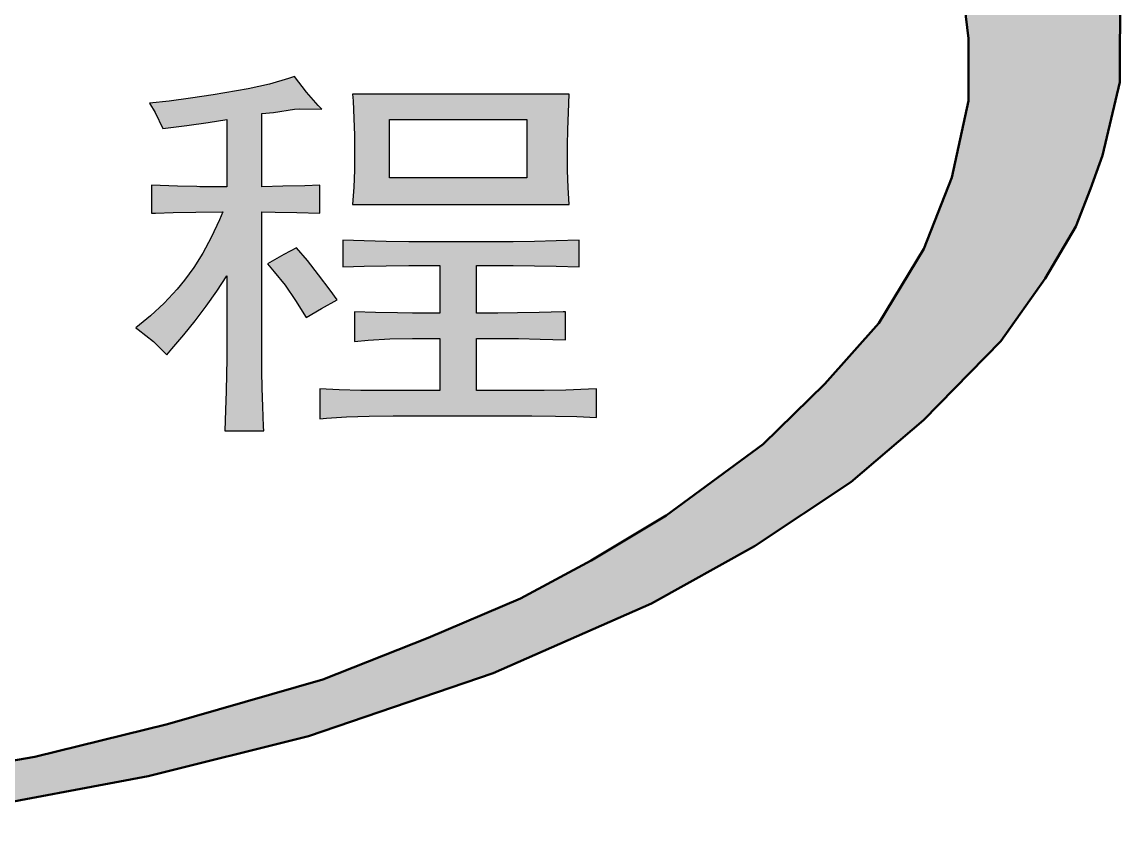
# Model space of a CAD drawing. Extents: x 0 to 420, y 0 to 297.
# Drawn here: x 321.65 to 326.83, y 36.4 to 40.28 of the extents above; entities that cross this region are included whole.
import ezdxf

# ---------------------------------------------------------------- set-up
doc = ezdxf.new("R2010")
doc.units = 0

msp = doc.modelspace()

# ---------------------------------------------------------------- linework, layer by layer
at = {"color": 152, "lineweight": 25, "ltscale": 0.002578}
msp.add_line((322.8216, 39.9837), (322.7209, 39.9612), dxfattribs=at)
at = {"color": 152, "lineweight": 25, "ltscale": 0.002337}
msp.add_line((322.9114, 40.0095), (322.8216, 39.9837), dxfattribs=at)
at = {"color": 152, "lineweight": 25, "ltscale": 0.000749989}
msp.add_line((322.9397, 40.0195), (322.9114, 40.0095), dxfattribs=at)
at = {"color": 152, "lineweight": 25, "ltscale": 0.002317}
msp.add_line((322.9955, 39.9454), (322.9397, 40.0195), dxfattribs=at)
at = {"color": 152, "lineweight": 25, "ltscale": 0.002715}
msp.add_line((322.5554, 39.9329), (322.4481, 39.9163), dxfattribs=at)
at = {"color": 152, "lineweight": 25, "ltscale": 0.001412}
msp.add_line((322.6111, 39.9421), (322.5554, 39.9329), dxfattribs=at)
at = {"color": 152, "lineweight": 25, "ltscale": 0.002787}
for p, q in [((322.7209, 39.9612), (322.6111, 39.9421)), ((323.3632, 38.5378), (323.2517, 38.5386)), ((324.0578, 38.4188), (324.1693, 38.4172))]:
    msp.add_line(p, q, dxfattribs=at)
at = {"color": 152, "lineweight": 25, "ltscale": 0.002093}
msp.add_line((323.0504, 39.8822), (322.9955, 39.9454), dxfattribs=at)
at = {"color": 152, "lineweight": 25, "ltscale": 0.025539}
for p, q in [((324.235, 39.9354), (323.2134, 39.9354)), ((323.2134, 39.4155), (324.235, 39.4155))]:
    msp.add_line(p, q, dxfattribs=at)
at = {"color": 152, "lineweight": 25, "ltscale": 0.000770717}
msp.add_line((323.2134, 39.9354), (323.2151, 39.9047), dxfattribs=at)
at = {"color": 152, "lineweight": 25, "ltscale": 0.002145}
msp.add_line((324.2309, 39.8498), (324.235, 39.9354), dxfattribs=at)
at = {"color": 152, "lineweight": 25, "ltscale": 0.002322}
msp.add_line((322.3482, 39.903), (322.2559, 39.893), dxfattribs=at)
at = {"color": 152, "lineweight": 25, "ltscale": 0.001287}
msp.add_line((322.2559, 39.893), (322.2825, 39.8489), dxfattribs=at)
at = {"color": 152, "lineweight": 25, "ltscale": 0.002518}
msp.add_line((322.4481, 39.9163), (322.3482, 39.903), dxfattribs=at)
at = {"color": 152, "lineweight": 25, "ltscale": 0.000617435}
msp.add_line((323.0678, 39.8647), (323.0504, 39.8822), dxfattribs=at)
at = {"color": 152, "lineweight": 25, "ltscale": 0.002103}
msp.add_line((323.2151, 39.9047), (323.2193, 39.8206), dxfattribs=at)
at = {"color": 152, "lineweight": 25, "ltscale": 0.002084}
msp.add_line((322.2825, 39.8489), (322.3191, 39.774), dxfattribs=at)
at = {"color": 152, "lineweight": 25, "ltscale": 0.00138}
msp.add_line((322.785, 39.8439), (322.8399, 39.8498), dxfattribs=at)
at = {"color": 152, "lineweight": 25, "ltscale": 0.00861}
msp.add_line((322.785, 39.4995), (322.785, 39.8439), dxfattribs=at)
at = {"color": 152, "lineweight": 25, "ltscale": 0.002523}
msp.add_line((322.8399, 39.8498), (322.9397, 39.8647), dxfattribs=at)
at = {"color": 152, "lineweight": 25, "ltscale": 0.000627203}
msp.add_line((322.9397, 39.8647), (322.9647, 39.8672), dxfattribs=at)
at = {"color": 152, "lineweight": 25, "ltscale": 0.002579}
for p, q in [((322.9647, 39.8672), (323.0678, 39.8647)), ((323.3707, 39.2408), (323.2675, 39.2433)), ((324.1735, 39.2433), (324.0703, 39.2408)), ((323.2675, 39.1243), (323.3707, 39.1268)), ((324.0703, 39.1268), (324.1735, 39.1243))]:
    msp.add_line(p, q, dxfattribs=at)
at = {"color": 152, "lineweight": 25, "ltscale": 0.001956}
msp.add_line((323.2193, 39.8206), (323.2217, 39.7424), dxfattribs=at)
at = {"color": 152, "lineweight": 25, "ltscale": 0.002019}
msp.add_line((324.2275, 39.7691), (324.2309, 39.8498), dxfattribs=at)
at = {"color": 152, "lineweight": 25, "ltscale": 0.002827}
msp.add_line((322.3191, 39.774), (322.4314, 39.7874), dxfattribs=at)
at = {"color": 152, "lineweight": 25, "ltscale": 0.002562}
for p, q in [((322.4314, 39.7874), (322.5329, 39.8015)), ((323.2867, 38.7757), (323.389, 38.7816))]:
    msp.add_line(p, q, dxfattribs=at)
at = {"color": 152, "lineweight": 25, "ltscale": 0.002212}
msp.add_line((322.5329, 39.8015), (322.6203, 39.8156), dxfattribs=at)
at = {"color": 152, "lineweight": 25, "ltscale": 0.007903}
msp.add_line((322.6203, 39.8156), (322.6203, 39.4995), dxfattribs=at)
at = {"color": 152, "lineweight": 25, "ltscale": 0.006843}
for p, q in [((323.3865, 39.5419), (323.3865, 39.8156)), ((324.0345, 39.8156), (324.0345, 39.5419))]:
    msp.add_line(p, q, dxfattribs=at)
at = {"color": 152, "lineweight": 25, "ltscale": 0.016202}
for p, q in [((323.3865, 39.8156), (324.0345, 39.8156)), ((324.0345, 39.5419), (323.3865, 39.5419))]:
    msp.add_line(p, q, dxfattribs=at)
at = {"color": 152, "lineweight": 25, "ltscale": 0.001893}
msp.add_line((324.2259, 39.6934), (324.2275, 39.7691), dxfattribs=at)
at = {"color": 152, "lineweight": 25, "ltscale": 0.001851}
msp.add_line((323.2217, 39.7424), (323.2226, 39.6684), dxfattribs=at)
at = {"color": 152, "lineweight": 25, "ltscale": 0.000332737}
msp.add_line((323.2226, 39.6684), (323.2226, 39.6551), dxfattribs=at)
at = {"color": 152, "lineweight": 25, "ltscale": 0.000977516}
msp.add_line((324.2259, 39.6543), (324.2259, 39.6934), dxfattribs=at)
at = {"color": 152, "lineweight": 25, "ltscale": 0.001934}
msp.add_line((323.2226, 39.6551), (323.2217, 39.5777), dxfattribs=at)
at = {"color": 152, "lineweight": 25, "ltscale": 0.001976}
for p, q in [((324.2267, 39.5752), (324.2259, 39.6543)), ((322.7875, 38.5495), (322.7858, 38.6285))]:
    msp.add_line(p, q, dxfattribs=at)
at = {"color": 152, "lineweight": 25, "ltscale": 0.001998}
for p, q in [((323.2217, 39.5777), (323.2184, 39.4979)), ((324.23, 39.4954), (324.2267, 39.5752))]:
    msp.add_line(p, q, dxfattribs=at)
at = {"color": 152, "lineweight": 25, "ltscale": 0.003328}
for p, q in [((322.265, 39.507), (322.265, 39.3739)), ((323.0587, 39.3739), (323.0587, 39.507)), ((324.2167, 38.7766), (324.2167, 38.9097))]:
    msp.add_line(p, q, dxfattribs=at)
at = {"color": 152, "lineweight": 25, "ltscale": 0.00308}
msp.add_line((322.3882, 39.502), (322.265, 39.507), dxfattribs=at)
at = {"color": 152, "lineweight": 25, "ltscale": 0.00177}
msp.add_line((323.0587, 39.507), (322.988, 39.5037), dxfattribs=at)
at = {"color": 152, "lineweight": 25, "ltscale": 0.002247}
msp.add_line((322.478, 39.5003), (322.3882, 39.502), dxfattribs=at)
at = {"color": 152, "lineweight": 25, "ltscale": 0.000374418}
msp.add_line((322.493, 39.4995), (322.478, 39.5003), dxfattribs=at)
at = {"color": 152, "lineweight": 25, "ltscale": 0.003182}
msp.add_line((322.6203, 39.4995), (322.493, 39.4995), dxfattribs=at)
at = {"color": 152, "lineweight": 25, "ltscale": 0.002475}
msp.add_line((322.884, 39.5012), (322.785, 39.4995), dxfattribs=at)
at = {"color": 152, "lineweight": 25, "ltscale": 0.0026}
for p, q in [((322.988, 39.5037), (322.884, 39.5012)), ((323.4256, 38.9039), (323.3216, 38.9055))]:
    msp.add_line(p, q, dxfattribs=at)
at = {"color": 152, "lineweight": 25, "ltscale": 0.002063}
msp.add_line((323.2184, 39.4979), (323.2134, 39.4155), dxfattribs=at)
at = {"color": 152, "lineweight": 25, "ltscale": 0.002}
msp.add_line((324.235, 39.4155), (324.23, 39.4954), dxfattribs=at)
at = {"color": 152, "lineweight": 25, "ltscale": 0.00045824}
msp.add_line((322.265, 39.3739), (322.2834, 39.3747), dxfattribs=at)
at = {"color": 152, "lineweight": 25, "ltscale": 0.002102}
msp.add_line((322.2834, 39.3747), (322.3674, 39.3781), dxfattribs=at)
at = {"color": 152, "lineweight": 25, "ltscale": 0.002662}
msp.add_line((322.3674, 39.3781), (322.4738, 39.3797), dxfattribs=at)
at = {"color": 152, "lineweight": 25, "ltscale": 0.003203}
for p, q in [((322.4738, 39.3797), (322.602, 39.3806)), ((323.6244, 38.903), (323.4963, 38.903)), ((323.4963, 38.7841), (323.6244, 38.7841))]:
    msp.add_line(p, q, dxfattribs=at)
at = {"color": 152, "lineweight": 25, "ltscale": 0.001043}
msp.add_line((322.602, 39.3806), (322.5853, 39.3423), dxfattribs=at)
at = {"color": 152, "lineweight": 25, "ltscale": 0.00158}
msp.add_line((322.785, 39.3806), (322.8482, 39.3797), dxfattribs=at)
at = {"color": 152, "lineweight": 25, "ltscale": 0.015453}
msp.add_line((322.785, 38.7624), (322.785, 39.3806), dxfattribs=at)
at = {"color": 152, "lineweight": 25, "ltscale": 0.002558}
for p, q in [((322.8482, 39.3797), (322.9505, 39.3781)), ((324.2184, 38.5403), (324.1161, 38.5386))]:
    msp.add_line(p, q, dxfattribs=at)
at = {"color": 152, "lineweight": 25, "ltscale": 0.002706}
msp.add_line((322.9505, 39.3781), (323.0587, 39.3739), dxfattribs=at)
at = {"color": 152, "lineweight": 25, "ltscale": 0.00227}
msp.add_line((322.5853, 39.3423), (322.5471, 39.2599), dxfattribs=at)
at = {"color": 152, "lineweight": 25, "ltscale": 0.002113}
msp.add_line((322.5471, 39.2599), (322.5063, 39.1859), dxfattribs=at)
at = {"color": 152, "lineweight": 25, "ltscale": 0.003161}
for p, q in [((323.1677, 39.2474), (323.1677, 39.121)), ((324.2808, 39.121), (324.2808, 39.2474))]:
    msp.add_line(p, q, dxfattribs=at)
at = {"color": 152, "lineweight": 25, "ltscale": 0.002499}
msp.add_line((323.2675, 39.2433), (323.1677, 39.2474), dxfattribs=at)
at = {"color": 152, "lineweight": 25, "ltscale": 0.002685}
for p, q in [((324.2808, 39.2474), (324.1735, 39.2433)), ((324.1735, 39.1243), (324.2808, 39.121))]:
    msp.add_line(p, q, dxfattribs=at)
at = {"color": 152, "lineweight": 25, "ltscale": 0.001693}
msp.add_line((322.9489, 39.2117), (322.889, 39.1801), dxfattribs=at)
at = {"color": 152, "lineweight": 25, "ltscale": 0.001992}
msp.add_line((323.0005, 39.1509), (322.9489, 39.2117), dxfattribs=at)
at = {"color": 152, "lineweight": 25, "ltscale": 0.002683}
for p, q in [((323.478, 39.24), (323.3707, 39.2408)), ((323.3707, 39.1268), (323.478, 39.1276)), ((323.389, 38.7816), (323.4963, 38.7841))]:
    msp.add_line(p, q, dxfattribs=at)
at = {"color": 152, "lineweight": 25, "ltscale": 0.012312}
msp.add_line((323.9705, 39.24), (323.478, 39.24), dxfattribs=at)
at = {"color": 152, "lineweight": 25, "ltscale": 0.002496}
for p, q in [((324.0703, 39.2408), (323.9705, 39.24)), ((323.9705, 39.1276), (324.0703, 39.1268)), ((323.8973, 38.903), (323.7975, 38.903)), ((324.1161, 38.5386), (324.0162, 38.5378))]:
    msp.add_line(p, q, dxfattribs=at)
at = {"color": 152, "lineweight": 25, "ltscale": 0.002008}
msp.add_line((322.5063, 39.1859), (322.4639, 39.1177), dxfattribs=at)
at = {"color": 152, "lineweight": 25, "ltscale": 0.002219}
msp.add_line((322.889, 39.1801), (322.8124, 39.1351), dxfattribs=at)
at = {"color": 152, "lineweight": 25, "ltscale": 0.002118}
msp.add_line((323.0529, 39.0844), (323.0005, 39.1509), dxfattribs=at)
at = {"color": 152, "lineweight": 25, "ltscale": 0.00186}
msp.add_line((322.4639, 39.1177), (322.4198, 39.0578), dxfattribs=at)
at = {"color": 152, "lineweight": 25, "ltscale": 0.001209}
msp.add_line((322.8124, 39.1351), (322.8441, 39.0985), dxfattribs=at)
at = {"color": 152, "lineweight": 25, "ltscale": 0.002043}
msp.add_line((322.8441, 39.0985), (322.8948, 39.0345), dxfattribs=at)
at = {"color": 152, "lineweight": 25, "ltscale": 0.002498}
msp.add_line((323.1677, 39.121), (323.2675, 39.1243), dxfattribs=at)
at = {"color": 152, "lineweight": 25, "ltscale": 0.00366}
msp.add_line((323.478, 39.1276), (323.6244, 39.1276), dxfattribs=at)
at = {"color": 152, "lineweight": 25, "ltscale": 0.005616}
for p, q in [((323.6244, 39.1276), (323.6244, 38.903)), ((323.7975, 38.903), (323.7975, 39.1276))]:
    msp.add_line(p, q, dxfattribs=at)
at = {"color": 152, "lineweight": 25, "ltscale": 0.004326}
msp.add_line((323.7975, 39.1276), (323.9705, 39.1276), dxfattribs=at)
at = {"color": 152, "lineweight": 25, "ltscale": 0.001344}
msp.add_line((322.4198, 39.0578), (322.3857, 39.0162), dxfattribs=at)
at = {"color": 152, "lineweight": 25, "ltscale": 0.002146}
msp.add_line((322.5728, 39.007), (322.6203, 39.0786), dxfattribs=at)
at = {"color": 152, "lineweight": 25, "ltscale": 0.00807}
msp.add_line((322.6203, 39.0786), (322.6203, 38.7558), dxfattribs=at)
at = {"color": 152, "lineweight": 25, "ltscale": 0.002259}
msp.add_line((323.1069, 39.012), (323.0529, 39.0844), dxfattribs=at)
at = {"color": 152, "lineweight": 25, "ltscale": 0.002237}
msp.add_line((322.3857, 39.0162), (322.325, 38.9504), dxfattribs=at)
at = {"color": 152, "lineweight": 25, "ltscale": 0.002164}
for p, q in [((322.5229, 38.9363), (322.5728, 39.007)), ((322.79, 38.4629), (322.7875, 38.5495))]:
    msp.add_line(p, q, dxfattribs=at)
at = {"color": 152, "lineweight": 25, "ltscale": 0.002181}
msp.add_line((322.8948, 39.0345), (322.9447, 38.9629), dxfattribs=at)
at = {"color": 152, "lineweight": 25, "ltscale": 0.001415}
msp.add_line((323.1402, 38.9663), (323.1069, 39.012), dxfattribs=at)
at = {"color": 152, "lineweight": 25, "ltscale": 0.002207}
msp.add_line((322.325, 38.9504), (322.2609, 38.8897), dxfattribs=at)
at = {"color": 152, "lineweight": 25, "ltscale": 0.002167}
msp.add_line((322.4705, 38.8673), (322.5229, 38.9363), dxfattribs=at)
at = {"color": 152, "lineweight": 25, "ltscale": 0.002372}
msp.add_line((322.9447, 38.9629), (322.9946, 38.8822), dxfattribs=at)
at = {"color": 152, "lineweight": 25, "ltscale": 0.002095}
msp.add_line((323.067, 38.9255), (323.1402, 38.9663), dxfattribs=at)
at = {"color": 152, "lineweight": 25, "ltscale": 0.002232}
msp.add_line((322.2609, 38.8897), (322.1918, 38.8331), dxfattribs=at)
at = {"color": 152, "lineweight": 25, "ltscale": 0.002108}
msp.add_line((322.9946, 38.8822), (323.067, 38.9255), dxfattribs=at)
at = {"color": 152, "lineweight": 25, "ltscale": 0.003494}
msp.add_line((323.2226, 38.9097), (323.2226, 38.7699), dxfattribs=at)
at = {"color": 152, "lineweight": 25, "ltscale": 0.002477}
msp.add_line((323.3216, 38.9055), (323.2226, 38.9097), dxfattribs=at)
at = {"color": 152, "lineweight": 25, "ltscale": 0.001768}
for p, q in [((323.4963, 38.903), (323.4256, 38.9039)), ((323.9247, 38.7841), (323.9954, 38.7832)), ((322.7858, 38.6285), (322.785, 38.6992))]:
    msp.add_line(p, q, dxfattribs=at)
at = {"color": 152, "lineweight": 25, "ltscale": 0.00235}
msp.add_line((323.9913, 38.9039), (323.8973, 38.903), dxfattribs=at)
at = {"color": 152, "lineweight": 25, "ltscale": 0.002559}
msp.add_line((324.0936, 38.9064), (323.9913, 38.9039), dxfattribs=at)
at = {"color": 152, "lineweight": 25, "ltscale": 0.00283}
msp.add_line((324.2068, 38.9097), (324.0936, 38.9064), dxfattribs=at)
at = {"color": 152, "lineweight": 25, "ltscale": 0.000249481}
msp.add_line((324.2167, 38.9097), (324.2068, 38.9097), dxfattribs=at)
at = {"color": 152, "lineweight": 25, "ltscale": 0.000311852}
msp.add_line((322.1918, 38.8331), (322.2018, 38.8257), dxfattribs=at)
at = {"color": 152, "lineweight": 25, "ltscale": 0.002147}
msp.add_line((322.4173, 38.7999), (322.4705, 38.8673), dxfattribs=at)
at = {"color": 152, "lineweight": 25, "ltscale": 0.002297}
msp.add_line((322.2018, 38.8257), (322.2742, 38.7691), dxfattribs=at)
at = {"color": 152, "lineweight": 25, "ltscale": 0.002155}
msp.add_line((322.3615, 38.7341), (322.4173, 38.7999), dxfattribs=at)
at = {"color": 152, "lineweight": 25, "ltscale": 0.006156}
for p, q in [((323.6244, 38.7841), (323.6244, 38.5378)), ((323.7975, 38.5378), (323.7975, 38.7841))]:
    msp.add_line(p, q, dxfattribs=at)
at = {"color": 152, "lineweight": 25, "ltscale": 0.003181}
msp.add_line((323.7975, 38.7841), (323.9247, 38.7841), dxfattribs=at)
at = {"color": 152, "lineweight": 25, "ltscale": 0.002538}
for p, q in [((323.9954, 38.7832), (324.0969, 38.7807)), ((323.2517, 38.5386), (323.1502, 38.5411)), ((324.1693, 38.4172), (324.2708, 38.4147))]:
    msp.add_line(p, q, dxfattribs=at)
at = {"color": 152, "lineweight": 25, "ltscale": 0.002997}
msp.add_line((324.0969, 38.7807), (324.2167, 38.7766), dxfattribs=at)
at = {"color": 152, "lineweight": 25, "ltscale": 0.002221}
msp.add_line((322.2742, 38.7691), (322.3374, 38.7067), dxfattribs=at)
at = {"color": 152, "lineweight": 25, "ltscale": 0.000913435}
msp.add_line((322.3374, 38.7067), (322.3615, 38.7341), dxfattribs=at)
at = {"color": 152, "lineweight": 25, "ltscale": 0.000166416}
msp.add_line((322.6203, 38.7558), (322.6203, 38.7491), dxfattribs=at)
at = {"color": 152, "lineweight": 25, "ltscale": 0.001581}
for p, q in [((322.6203, 38.7491), (322.6203, 38.6859)), ((322.785, 38.6992), (322.785, 38.7624))]:
    msp.add_line(p, q, dxfattribs=at)
at = {"color": 152, "lineweight": 25, "ltscale": 0.001608}
msp.add_line((323.2226, 38.7699), (323.2867, 38.7757), dxfattribs=at)
at = {"color": 152, "lineweight": 25, "ltscale": 0.001789}
msp.add_line((322.6203, 38.6859), (322.6186, 38.6144), dxfattribs=at)
at = {"color": 152, "lineweight": 25, "ltscale": 0.001997}
msp.add_line((322.6186, 38.6144), (322.6169, 38.5345), dxfattribs=at)
at = {"color": 152, "lineweight": 25, "ltscale": 0.002226}
msp.add_line((322.6169, 38.5345), (322.6144, 38.4455), dxfattribs=at)
at = {"color": 152, "lineweight": 25, "ltscale": 0.003515}
msp.add_line((323.0587, 38.5453), (323.0587, 38.4047), dxfattribs=at)
at = {"color": 152, "lineweight": 25, "ltscale": 0.00229}
msp.add_line((323.1502, 38.5411), (323.0587, 38.5453), dxfattribs=at)
at = {"color": 152, "lineweight": 25, "ltscale": 0.00104}
for p, q in [((323.4048, 38.5378), (323.3632, 38.5378)), ((324.0162, 38.4188), (324.0578, 38.4188))]:
    msp.add_line(p, q, dxfattribs=at)
at = {"color": 152, "lineweight": 25, "ltscale": 0.00549}
msp.add_line((323.6244, 38.5378), (323.4048, 38.5378), dxfattribs=at)
at = {"color": 152, "lineweight": 25, "ltscale": 0.00547}
msp.add_line((324.0162, 38.5378), (323.7975, 38.5378), dxfattribs=at)
at = {"color": 152, "lineweight": 25, "ltscale": 0.002664}
msp.add_line((324.3249, 38.5436), (324.2184, 38.5403), dxfattribs=at)
at = {"color": 152, "lineweight": 25, "ltscale": 0.000957629}
msp.add_line((324.3632, 38.5453), (324.3249, 38.5436), dxfattribs=at)
at = {"color": 152, "lineweight": 25, "ltscale": 0.003349}
msp.add_line((324.3632, 38.4114), (324.3632, 38.5453), dxfattribs=at)
at = {"color": 152, "lineweight": 25, "ltscale": 0.002435}
msp.add_line((322.6144, 38.4455), (322.6111, 38.3481), dxfattribs=at)
at = {"color": 152, "lineweight": 25, "ltscale": 0.002352}
msp.add_line((322.7933, 38.3689), (322.79, 38.4629), dxfattribs=at)
at = {"color": 152, "lineweight": 25, "ltscale": 0.00285}
msp.add_line((323.2908, 38.4172), (323.4048, 38.4188), dxfattribs=at)
at = {"color": 152, "lineweight": 25, "ltscale": 0.015286}
msp.add_line((323.4048, 38.4188), (324.0162, 38.4188), dxfattribs=at)
at = {"color": 152, "lineweight": 25, "ltscale": 0.000520382}
msp.add_line((322.7942, 38.3481), (322.7933, 38.3689), dxfattribs=at)
at = {"color": 152, "lineweight": 25, "ltscale": 0.000792862}
msp.add_line((323.0587, 38.4047), (323.0903, 38.4072), dxfattribs=at)
at = {"color": 152, "lineweight": 25, "ltscale": 0.002377}
msp.add_line((323.0903, 38.4072), (323.1852, 38.4139), dxfattribs=at)
at = {"color": 152, "lineweight": 25, "ltscale": 0.002643}
msp.add_line((323.1852, 38.4139), (323.2908, 38.4172), dxfattribs=at)
at = {"color": 152, "lineweight": 25, "ltscale": 0.00231}
msp.add_line((324.2708, 38.4147), (324.3632, 38.4114), dxfattribs=at)
at = {"color": 152, "lineweight": 25, "ltscale": 0.004576}
msp.add_line((322.6111, 38.3481), (322.7942, 38.3481), dxfattribs=at)
at = {"color": 152, "lineweight": 50}
for points in [[(316.5612, 36.6205), (317.3078, 36.5042), (318.3611, 36.416), (318.6765, 36.4034), (319.6352, 36.4034), (320.6974, 36.4669), (321.3785, 36.5551), (322.2489, 36.7189), (323.0058, 36.9079), (323.8762, 37.204), (324.623, 37.5327), (325.1086, 37.8036), (325.5628, 38.1059), (325.9044, 38.3988), (326.2703, 38.7705), (326.4784, 39.0665), (326.6235, 39.3122), (326.6929, 39.4886), (326.7496, 39.6461), (326.8316, 39.9926), (326.8318, 40.4486)], [(326.0977, 40.3543), (326.118, 40.1986), (326.118, 39.904), (326.0383, 39.5433), (325.9062, 39.2069), (325.695, 38.8558), (325.4405, 38.569), (325.1491, 38.2845), (324.691, 37.9479), (324.3381, 37.7364), (324.0041, 37.5568), (323.5699, 37.3718), (323.0722, 37.1743), (322.3403, 36.9645), (321.7155, 36.8106), (321.0524, 36.6959), (320.5311, 36.6451), (319.9614, 36.5946), (319.5893, 36.5742), (318.6998, 36.5678), (317.6832, 36.644), (316.8427, 36.7649), (316.0977, 36.9175)]]:
    msp.add_lwpolyline(points, dxfattribs=at)
at = {"color": 152, "lineweight": 5}
for points in [[(326.0977, 40.3543), (326.118, 40.1986), (326.1758, 41.8175), (326.2703, 38.7705)], [(326.1758, 41.8175), (326.2703, 38.7705), (326.3335, 41.6285), (326.4784, 39.0665)], [(326.3335, 41.6285), (326.4784, 39.0665), (326.5794, 41.2631), (326.6235, 39.3122)], [(326.5794, 41.2631), (326.6235, 39.3122), (326.7813, 40.751), (326.6929, 39.4886)], [(326.7813, 40.751), (326.6929, 39.4886), (326.7496, 39.6461)], [(326.7813, 40.751), (326.7496, 39.6461), (326.8318, 40.4486), (326.8316, 39.9926)], [(326.2703, 38.7705), (326.118, 40.1986), (326.0383, 39.5433), (326.118, 39.904)], [(322.7209, 39.9612), (322.785, 39.8439), (322.8216, 39.9837), (322.8399, 39.8498)], [(322.8216, 39.9837), (322.8399, 39.8498), (322.9114, 40.0095), (322.9397, 39.8647)], [(322.9114, 40.0095), (322.9397, 39.8647), (322.9397, 40.0195)], [(322.9647, 39.8672), (322.9955, 39.9454), (322.9397, 39.8647), (322.9397, 40.0195)], [(322.4481, 39.9163), (322.5329, 39.8015), (322.5554, 39.9329), (322.6203, 39.8156)], [(322.5554, 39.9329), (322.6203, 39.8156), (322.6111, 39.9421)], [(322.7209, 39.9612), (322.6111, 39.9421), (322.7942, 38.3481), (322.6203, 39.8156)], [(322.7858, 38.6285), (322.785, 38.6992), (322.7209, 39.9612), (322.785, 39.8439)], [(322.7209, 39.9612), (322.7942, 38.3481), (322.79, 38.4629), (322.7933, 38.3689)], [(322.7209, 39.9612), (322.79, 38.4629), (322.7858, 38.6285), (322.7875, 38.5495)], [(322.9647, 39.8672), (323.0678, 39.8647), (322.9955, 39.9454), (323.0504, 39.8822)], [(323.2134, 39.9354), (323.2151, 39.9047), (324.235, 39.9354), (323.2193, 39.8206)], [(324.235, 39.9354), (323.2193, 39.8206), (323.3865, 39.8156), (323.2217, 39.7424)], [(324.0345, 39.8156), (324.235, 39.9354), (323.3865, 39.8156)], [(324.0345, 39.8156), (324.2275, 39.7691), (324.235, 39.9354), (324.2309, 39.8498)], [(322.2825, 39.8489), (322.3482, 39.903), (322.2559, 39.893)], [(322.2825, 39.8489), (322.3191, 39.774), (322.3482, 39.903), (322.4314, 39.7874)], [(322.3482, 39.903), (322.4314, 39.7874), (322.4481, 39.9163), (322.5329, 39.8015)], [(322.785, 38.6992), (322.785, 38.7624), (322.785, 39.8439), (322.785, 39.3806)], [(322.785, 39.8439), (322.785, 39.3806), (322.785, 39.4995), (322.8482, 39.3797)], [(322.7942, 38.3481), (322.6203, 39.8156), (322.6203, 39.0786), (322.6203, 39.4995)], [(323.3865, 39.8156), (323.2217, 39.7424), (323.2226, 39.6684)], [(323.3865, 39.5419), (323.3865, 39.8156), (323.2226, 39.6551), (323.2226, 39.6684)], [(324.0345, 39.8156), (324.0345, 39.5419), (324.23, 39.4954), (324.235, 39.4155)], [(324.0345, 39.8156), (324.23, 39.4954), (324.2259, 39.6543), (324.2267, 39.5752)], [(324.0345, 39.8156), (324.2259, 39.6543), (324.2275, 39.7691), (324.2259, 39.6934)], [(323.3865, 39.5419), (323.2226, 39.6551), (323.2184, 39.4979), (323.2217, 39.5777)], [(322.265, 39.507), (322.265, 39.3739), (322.3882, 39.502), (322.2834, 39.3747)], [(322.988, 39.5037), (323.0587, 39.3739), (323.0587, 39.507)], [(323.3865, 39.5419), (323.2184, 39.4979), (324.0345, 39.5419), (324.235, 39.4155)], [(326.2703, 38.7705), (326.0383, 39.5433), (325.9044, 38.3988), (325.9062, 39.2069)], [(322.2834, 39.3747), (322.3674, 39.3781), (322.3882, 39.502), (322.4738, 39.3797)], [(322.3882, 39.502), (322.4738, 39.3797), (322.478, 39.5003), (322.602, 39.3806)], [(322.478, 39.5003), (322.602, 39.3806), (322.493, 39.4995), (322.6203, 39.4995)], [(322.6203, 39.4995), (322.602, 39.3806), (322.6203, 39.0786), (322.5853, 39.3423)], [(322.785, 39.4995), (322.8482, 39.3797), (322.884, 39.5012), (322.9505, 39.3781)], [(322.884, 39.5012), (322.9505, 39.3781), (322.988, 39.5037), (323.0587, 39.3739)], [(324.235, 39.4155), (323.2184, 39.4979), (323.2134, 39.4155)], [(322.6203, 39.0786), (322.5853, 39.3423), (322.5728, 39.007), (322.5471, 39.2599)], [(322.5728, 39.007), (322.5471, 39.2599), (322.5229, 38.9363), (322.5063, 39.1859)], [(323.1677, 39.2474), (323.2675, 39.1243), (323.2675, 39.2433), (323.3707, 39.1268)], [(323.2675, 39.1243), (323.1677, 39.2474), (323.1677, 39.121)], [(324.1735, 39.2433), (324.2808, 39.121), (324.2808, 39.2474)], [(322.9489, 39.2117), (322.889, 39.1801), (322.9447, 38.9629), (322.8948, 39.0345)], [(322.9489, 39.2117), (322.9447, 38.9629), (323.0005, 39.1509), (322.9946, 38.8822)], [(323.2675, 39.2433), (323.3707, 39.1268), (323.3707, 39.2408), (323.478, 39.1276)], [(323.3707, 39.2408), (323.478, 39.1276), (323.478, 39.24), (323.6244, 39.1276)], [(323.478, 39.24), (323.6244, 39.1276), (323.9705, 39.24)], [(323.6244, 39.1276), (323.7975, 39.1276), (323.9705, 39.24), (323.9705, 39.1276)], [(323.9705, 39.24), (324.0703, 39.1268), (324.0703, 39.2408), (324.1735, 39.1243)], [(323.9705, 39.24), (323.9705, 39.1276), (324.0703, 39.1268)], [(324.0703, 39.2408), (324.1735, 39.1243), (324.1735, 39.2433), (324.2808, 39.121)], [(325.695, 38.8558), (325.9044, 38.3988), (325.9062, 39.2069)], [(322.5229, 38.9363), (322.5063, 39.1859), (322.4705, 38.8673), (322.4639, 39.1177)], [(322.889, 39.1801), (322.8124, 39.1351), (322.8948, 39.0345), (322.8441, 39.0985)], [(323.067, 38.9255), (323.0529, 39.0844), (322.9946, 38.8822), (323.0005, 39.1509)], [(322.4705, 38.8673), (322.4639, 39.1177), (322.4198, 39.0578)], [(323.6244, 38.903), (323.7975, 38.5378), (323.6244, 39.1276), (323.7975, 39.1276)], [(323.9247, 38.7841), (323.7975, 38.903), (323.7975, 38.7841), (323.7975, 39.1276)], [(323.7975, 38.7841), (323.7975, 39.1276), (323.7975, 38.5378)], [(322.3857, 39.0162), (322.4173, 38.7999), (322.4198, 39.0578), (322.4705, 38.8673)], [(322.7942, 38.3481), (322.6203, 39.0786), (322.6203, 38.7491), (322.6203, 38.7558)], [(323.067, 38.9255), (323.1402, 38.9663), (323.0529, 39.0844), (323.1069, 39.012)], [(322.325, 38.9504), (322.3374, 38.7067), (322.3857, 39.0162)], [(322.3374, 38.7067), (322.3615, 38.7341), (322.3857, 39.0162), (322.4173, 38.7999)], [(322.2609, 38.8897), (322.2742, 38.7691), (322.325, 38.9504), (322.3374, 38.7067)], [(322.1918, 38.8331), (322.2018, 38.8257), (322.2609, 38.8897), (322.2742, 38.7691)], [(323.2226, 38.9097), (323.2867, 38.7757), (323.3216, 38.9055), (323.389, 38.7816)], [(323.2867, 38.7757), (323.2226, 38.9097), (323.2226, 38.7699)], [(323.3216, 38.9055), (323.389, 38.7816), (323.4256, 38.9039), (323.4963, 38.7841)], [(323.4256, 38.9039), (323.4963, 38.7841), (323.4963, 38.903), (323.6244, 38.7841)], [(323.4963, 38.903), (323.6244, 38.7841), (323.6244, 38.903), (323.7975, 38.5378)], [(323.9913, 38.9039), (323.8973, 38.903), (323.9247, 38.7841), (323.7975, 38.903)], [(323.9913, 38.9039), (323.9247, 38.7841), (323.9954, 38.7832)], [(323.9913, 38.9039), (323.9954, 38.7832), (324.0936, 38.9064), (324.0969, 38.7807)], [(324.0936, 38.9064), (324.0969, 38.7807), (324.2068, 38.9097), (324.2167, 38.7766)], [(324.2068, 38.9097), (324.2167, 38.7766), (324.2167, 38.9097)], [(325.695, 38.8558), (325.4405, 38.569), (325.9044, 38.3988), (325.5628, 38.1059)], [(323.6244, 38.7841), (323.6244, 38.5378), (323.7975, 38.5378), (324.0162, 38.4188)], [(322.7942, 38.3481), (322.6203, 38.7491), (322.6186, 38.6144), (322.6203, 38.6859)], [(322.7942, 38.3481), (322.6186, 38.6144), (322.6144, 38.4455), (322.6169, 38.5345)], [(323.0587, 38.5453), (323.0903, 38.4072), (323.1502, 38.5411), (323.1852, 38.4139)], [(323.0903, 38.4072), (323.0587, 38.5453), (323.0587, 38.4047)], [(323.1502, 38.5411), (323.1852, 38.4139), (323.2517, 38.5386), (323.2908, 38.4172)], [(323.2517, 38.5386), (323.2908, 38.4172), (323.3632, 38.5378), (323.4048, 38.4188)], [(323.3632, 38.5378), (323.4048, 38.4188), (323.4048, 38.5378), (324.0162, 38.4188)], [(323.4048, 38.5378), (324.0162, 38.4188), (323.6244, 38.5378)], [(323.7975, 38.5378), (324.0162, 38.4188), (324.0162, 38.5378), (324.0578, 38.4188)], [(324.0162, 38.5378), (324.0578, 38.4188), (324.1161, 38.5386), (324.1693, 38.4172)], [(324.1161, 38.5386), (324.1693, 38.4172), (324.2184, 38.5403), (324.2708, 38.4147)], [(324.2184, 38.5403), (324.2708, 38.4147), (324.3249, 38.5436), (324.3632, 38.4114)], [(324.3249, 38.5436), (324.3632, 38.4114), (324.3632, 38.5453)], [(325.1491, 38.2845), (325.5628, 38.1059), (325.4405, 38.569)], [(322.7942, 38.3481), (322.6144, 38.4455), (322.6111, 38.3481)], [(324.691, 37.9479), (325.1086, 37.8036), (325.1491, 38.2845), (325.5628, 38.1059)], [(324.3381, 37.7364), (324.623, 37.5327), (324.691, 37.9479), (325.1086, 37.8036)], [(324.0041, 37.5568), (324.623, 37.5327), (324.3381, 37.7364)], [(324.0041, 37.5568), (323.5699, 37.3718), (324.623, 37.5327), (323.8762, 37.204)], [(323.0722, 37.1743), (323.8762, 37.204), (323.5699, 37.3718)], [(322.3403, 36.9645), (323.0058, 36.9079), (323.0722, 37.1743), (323.8762, 37.204)], [(321.7155, 36.8106), (322.2489, 36.7189), (322.3403, 36.9645), (323.0058, 36.9079)], [(321.0524, 36.6959), (321.3785, 36.5551), (321.7155, 36.8106), (322.2489, 36.7189)]]:
    msp.add_solid(points, dxfattribs=at)

doc.saveas('drawing.dxf')
